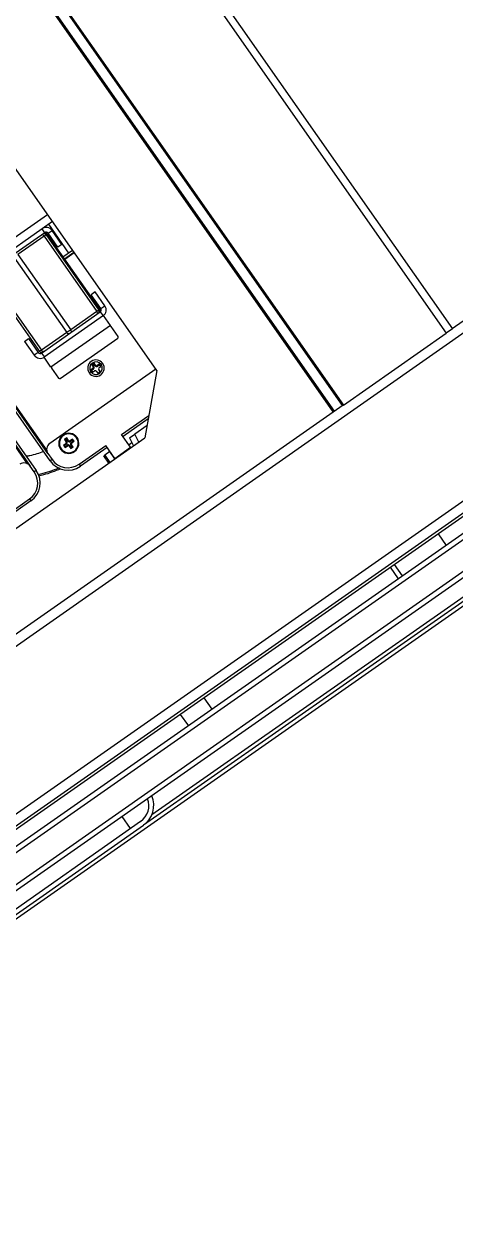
# Model space of a CAD drawing. Header units: millimetres. Extents: x 152904052 to 153933663, y 538271515 to 539240469.
# Drawn here: x 153465786.4 to 153465964.5, y 538578480.7 to 538578976.3 of the extents above; entities that cross this region are included whole.
import ezdxf

# ---------------------------------------------------------------- set-up
doc = ezdxf.new("R2010")
doc.units = ezdxf.units.MM
doc.layers.add('POWR', color=5, linetype='Continuous')

msp = doc.modelspace()

# ---------------------------------------------------------------- linework, layer by layer
at = {"layer": 'POWR', "color": 7}
for p, q in [((153465045.39, 538578202.63), (153467742.04, 538580090.84)), ((153465095.17, 538578168.15), (153467757.42, 538580032.27)), ((153465097.52, 538578164.79), (153467759.77, 538580028.91)), ((153465045.39, 538578202.63), (153466840.97, 538579459.91)), ((153465045.39, 538578202.63), (153466840.97, 538579459.91)), ((153465963.36, 538578850.4), (153466819.37, 538579449.79)), ((153465095.17, 538578168.15), (153466856.35, 538579401.34)), ((153465095.17, 538578168.15), (153466856.35, 538579401.34)), ((153465097.52, 538578164.79), (153466858.7, 538579397.98)), ((153465097.52, 538578164.79), (153466858.7, 538579397.98)), ((153465774.17, 538579115.18), (153465960.93, 538578848.46)), ((153465776.71, 538579116.95), (153465963.43, 538578850.3)), ((153465731.25, 538579085.12), (153465917.89, 538578818.57)), ((153465731.66, 538579085.41), (153465918.42, 538578818.69)), ((153465914.21, 538578815.99), (153465727.57, 538579082.54)), ((153465727.97, 538579082.83), (153465914.62, 538578816.28)), ((153466403.94, 538579078.09), (153465105.58, 538578168.97)), ((153465841.24, 538578833.02), (153465760.94, 538578947.7)), ((153465796.13, 538578897.44), (153465761.01, 538578872.85)), ((153465793.85, 538578891.64), (153465769.6, 538578874.66)), ((153465798.11, 538578894.62), (153465793.85, 538578891.64)), ((153465795, 538578890), (153465793.85, 538578891.64)), ((153465795.37, 538578890.16), (153465795.88, 538578889.44)), ((153465795.9, 538578889.41), (153465795.38, 538578890.16)), ((153465796.39, 538578889.75), (153465798.03, 538578890.9)), ((153465796.47, 538578893.47), (153465804.79, 538578881.59)), ((153465802.04, 538578885.17), (153465798.03, 538578890.9)), ((153465795, 538578890), (153465770.75, 538578873.02)), ((153465794.7, 538578888.57), (153465783.89, 538578881)), ((153465795.56, 538578889.17), (153465794.7, 538578888.57)), ((153465794.7, 538578888.57), (153465816.5, 538578857.44)), ((153465794.99, 538578889.99), (153465795.1, 538578889.84)), ((153465795.9, 538578889.41), (153465795.56, 538578889.17)), ((153465795.56, 538578889.17), (153465817.36, 538578858.04)), ((153465817.7, 538578858.28), (153465795.9, 538578889.41)), ((153465795.9, 538578889.41), (153465817.7, 538578858.28)), ((153465795.9, 538578889.41), (153465795.9, 538578889.41)), ((153465800.41, 538578884.02), (153465796.39, 538578889.75)), ((153465783.89, 538578881), (153465805.69, 538578849.87)), ((153465802.04, 538578885.17), (153465800.41, 538578884.02)), ((153465802.5, 538578879.99), (153465806.43, 538578882.74)), ((153465803.07, 538578879.17), (153465807, 538578881.92)), ((153465807.17, 538578881.68), (153465803.24, 538578878.92)), ((153465782.25, 538578879.85), (153465804.05, 538578848.72)), ((153465771, 538578871.97), (153465792.79, 538578840.84)), ((153465771.78, 538578872.52), (153465793.57, 538578841.39)), ((153465815.81, 538578865.51), (153465814.17, 538578864.36)), ((153465819.83, 538578859.77), (153465815.81, 538578865.51)), ((153465818.19, 538578858.62), (153465814.17, 538578864.36)), ((153465793.69, 538578840.25), (153465817.94, 538578857.23)), ((153465819.25, 538578855.71), (153465794.68, 538578838.5)), ((153465816.5, 538578857.44), (153465805.69, 538578849.87)), ((153465817.36, 538578858.04), (153465816.5, 538578857.44)), ((153465817.7, 538578858.28), (153465817.36, 538578858.04)), ((153465817.7, 538578858.28), (153465817.7, 538578858.28)), ((153465817.94, 538578857.23), (153465819.09, 538578855.59)), ((153465818.19, 538578858.62), (153465819.83, 538578859.77)), ((153465822.12, 538578851.61), (153465819.25, 538578855.71)), ((153465822.12, 538578851.61), (153465797.55, 538578834.4)), ((153465825.27, 538578847.11), (153465822.41, 538578851.2)), ((153465786.65, 538578845.09), (153465788.29, 538578846.23)), ((153465788.29, 538578846.23), (153465792.3, 538578840.5)), ((153465804.05, 538578848.72), (153465793.57, 538578841.39)), ((153465801.4, 538578829.78), (153465825.15, 538578846.41)), ((153465805.69, 538578849.87), (153465804.05, 538578848.72)), ((153465918.42, 538578818.69), (153465960.93, 538578848.46)), ((153465963.46, 538578850.23), (153465960.93, 538578848.46)), ((153465797.18, 538578795.7), (153465764.49, 538578842.39)), ((153465796.28, 538578798.73), (153465765.31, 538578842.96)), ((153465765.55, 538578843.13), (153465795.78, 538578799.97)), ((153465786.65, 538578845.09), (153465790.66, 538578839.35)), ((153465793.57, 538578841.39), (153465792.79, 538578840.84)), ((153465787.91, 538578794.46), (153465757.69, 538578837.63)), ((153465757.94, 538578837.8), (153465788.91, 538578793.56)), ((153465758.75, 538578838.37), (153465791.45, 538578791.68)), ((153465792.3, 538578840.5), (153465790.66, 538578839.35)), ((153465793.69, 538578840.25), (153465794.84, 538578838.62)), ((153465797.55, 538578834.4), (153465794.68, 538578838.5)), ((153465815.43, 538578836.06), (153465814.45, 538578835.37)), ((153465815.35, 538578835.63), (153465814.87, 538578835.3)), ((153465815.35, 538578835.63), (153465815.43, 538578836.06)), ((153465815.75, 538578835.07), (153465815.35, 538578835.63)), ((153465816, 538578835.24), (153465815.43, 538578836.06)), ((153465817.52, 538578835.69), (153465816.7, 538578835.12)), ((153465817.44, 538578835.27), (153465817.52, 538578835.69)), ((153465818.21, 538578834.71), (153465817.52, 538578835.69)), ((153465818.93, 538578835.95), (153465818.27, 538578835.49)), ((153465840.84, 538578833.59), (153465797.02, 538578802.91)), ((153465797.83, 538578834), (153465800.7, 538578829.9)), ((153465813.36, 538578832.05), (153465814.01, 538578832.51)), ((153465814.9, 538578833.86), (153465814.08, 538578833.28)), ((153465814.08, 538578833.28), (153465814.77, 538578832.3)), ((153465814.51, 538578833.21), (153465814.08, 538578833.28)), ((153465814.45, 538578835.37), (153465815.02, 538578834.55)), ((153465814.87, 538578835.3), (153465814.45, 538578835.37)), ((153465815.07, 538578833.61), (153465814.51, 538578833.21)), ((153465814.77, 538578832.3), (153465815.59, 538578832.88)), ((153465814.87, 538578835.3), (153465815.27, 538578834.73)), ((153465815.07, 538578833.61), (153465814.9, 538578833.86)), ((153465815.27, 538578834.73), (153465815.02, 538578834.55)), ((153465815.75, 538578835.07), (153465816, 538578835.24)), ((153465816.28, 538578832.75), (153465816.86, 538578831.93)), ((153465816.88, 538578834.87), (153465816.7, 538578835.12)), ((153465816.86, 538578831.93), (153465817.84, 538578832.62)), ((153465817.44, 538578835.27), (153465816.88, 538578834.87)), ((153465817.84, 538578832.62), (153465817.26, 538578833.44)), ((153465817.39, 538578834.14), (153465818.21, 538578834.71)), ((153465841.24, 538578833.02), (153465836.33, 538578805.16)), ((153465072.53, 538578226.64), (153465918.3, 538578818.86)), ((153465826.76, 538578806.64), (153465837.98, 538578814.49)), ((153465837.73, 538578813.1), (153465827.33, 538578805.82)), ((153465830.48, 538578801.31), (153465826.76, 538578806.64)), ((153465829.98, 538578805.23), (153465832.14, 538578806.75)), ((153465837.24, 538578810.32), (153465832.14, 538578806.75)), ((153465833.84, 538578803.42), (153465832.14, 538578806.75)), ((153465705.27, 538578713.39), (153465836.33, 538578805.16)), ((153465803.75, 538578802.8), (153465802.72, 538578802.08)), ((153465802.72, 538578802.08), (153465803.35, 538578801.18)), ((153465803.15, 538578802), (153465802.72, 538578802.08)), ((153465804.05, 538578805.15), (153465803.15, 538578804.52)), ((153465803.58, 538578804.44), (153465803.15, 538578804.52)), ((153465803.15, 538578804.52), (153465803.87, 538578803.49)), ((153465803.92, 538578802.54), (153465803.15, 538578802)), ((153465803.35, 538578801.18), (153465804.38, 538578801.89)), ((153465803.43, 538578801.61), (153465803.35, 538578801.18)), ((153465803.43, 538578801.61), (153465804.2, 538578802.15)), ((153465803.98, 538578804.72), (153465803.58, 538578804.44)), ((153465803.58, 538578804.44), (153465804.12, 538578803.67)), ((153465803.92, 538578802.54), (153465803.75, 538578802.8)), ((153465804.12, 538578803.67), (153465803.87, 538578803.49)), ((153465803.98, 538578804.72), (153465804.05, 538578805.15)), ((153465804.52, 538578803.95), (153465803.98, 538578804.72)), ((153465804.77, 538578804.12), (153465804.05, 538578805.15)), ((153465804.45, 538578803.84), (153465804.13, 538578803.64)), ((153465804.2, 538578802.15), (153465804.38, 538578801.89)), ((153465804.52, 538578803.95), (153465804.77, 538578804.12)), ((153465805.33, 538578801.95), (153465805.07, 538578801.77)), ((153465805.07, 538578801.77), (153465805.79, 538578800.75)), ((153465805.33, 538578801.95), (153465805.87, 538578801.18)), ((153465806.49, 538578804.72), (153465805.47, 538578804)), ((153465805.64, 538578803.75), (153465805.47, 538578804)), ((153465806.42, 538578804.29), (153465805.64, 538578803.75)), ((153465805.72, 538578802.23), (153465805.98, 538578802.4)), ((153465806.27, 538578801.45), (153465805.72, 538578802.23)), ((153465805.79, 538578800.75), (153465806.69, 538578801.38)), ((153465805.87, 538578801.18), (153465805.79, 538578800.75)), ((153465805.87, 538578801.18), (153465806.27, 538578801.45)), ((153465805.92, 538578803.35), (153465806.7, 538578803.89)), ((153465805.92, 538578803.35), (153465806.1, 538578803.1)), ((153465806.69, 538578801.38), (153465805.98, 538578802.4)), ((153465806.1, 538578803.1), (153465807.12, 538578803.82)), ((153465806.27, 538578801.45), (153465806.69, 538578801.38)), ((153465806.42, 538578804.29), (153465806.49, 538578804.72)), ((153465806.7, 538578803.89), (153465806.42, 538578804.29)), ((153465807.12, 538578803.82), (153465806.49, 538578804.72)), ((153465806.7, 538578803.89), (153465807.12, 538578803.82)), ((153465808.12, 538578805.18), (153465808.32, 538578805.33)), ((153465809.14, 538578794.3), (153465820.2, 538578802.05)), ((153465820.78, 538578801.23), (153465809.72, 538578793.49)), ((153465823.93, 538578796.72), (153465820.2, 538578802.05)), ((153465823.93, 538578796.72), (153465830.48, 538578801.31)), ((153465831.03, 538578803.16), (153465829.8, 538578802.3)), ((153465829.98, 538578805.23), (153465831.67, 538578801.9)), ((153465830.6, 538578801.15), (153465830.48, 538578801.31)), ((153465796.28, 538578798.73), (153465798, 538578796.27)), ((153465798, 538578796.27), (153465797.18, 538578795.7)), ((153465801.73, 538578800.71), (153465801.52, 538578800.57)), ((153465819.37, 538578797.8), (153465819.78, 538578798.09)), ((153465821.49, 538578794.77), (153465819.37, 538578797.8)), ((153465821.82, 538578799.52), (153465819.78, 538578798.09)), ((153465819.78, 538578798.09), (153465821.9, 538578795.06)), ((153465821.82, 538578799.52), (153465821.92, 538578799.59)), ((153465823.95, 538578796.49), (153465821.82, 538578799.52)), ((153465824.04, 538578796.56), (153465823.93, 538578796.72)), ((153465790.63, 538578791.11), (153465788.91, 538578793.56)), ((153465791.45, 538578791.68), (153465790.63, 538578791.11)), ((153465809.14, 538578794.3), (153465809.72, 538578793.49)), ((153465759.58, 538578759.6), (153465788.66, 538578779.97)), ((153465789.24, 538578779.15), (153465760.16, 538578758.78)), ((153465788.66, 538578779.97), (153465789.24, 538578779.15)), ((153465980.87, 538578772.21), (153465084.72, 538578144.72)), ((153465977.89, 538578772.68), (153465085.3, 538578147.68)), ((153465987.07, 538578763.36), (153465090.92, 538578135.87)), ((153465957.5, 538578765.49), (153465960.83, 538578760.74)), ((153465986.55, 538578760.44), (153465093.84, 538578135.35)), ((153465995.32, 538578756.81), (153465835.75, 538578645.08)), ((153465839.28, 538578649.5), (153465993.09, 538578757.2)), ((153465996.24, 538578755.5), (153465095.17, 538578124.57)), ((153465941.17, 538578746.97), (153465937.84, 538578751.72)), ((153465942.81, 538578748.12), (153465939.48, 538578752.87)), ((153465864.17, 538578693.06), (153465860.84, 538578697.81)), ((153465851.01, 538578690.92), (153465854.34, 538578686.17)), ((153465826.9, 538578648.65), (153465830.34, 538578643.73)), ((153465768.74, 538578600.6), (153465834.6, 538578646.72)), ((153465769.89, 538578598.96), (153465835.75, 538578645.08))]:
    msp.add_line(p, q, dxfattribs=at)
at = {"layer": 'POWR', "color": 7, "flags": 128}
for points in [[(153465794.7, 538578888.57), (153465794.58, 538578888.73), (153465794.45, 538578888.86), (153465794.32, 538578888.98), (153465794.18, 538578889.07), (153465794.05, 538578889.13), (153465793.93, 538578889.16), (153465793.83, 538578889.15), (153465793.74, 538578889.12)], [(153465816.68, 538578856.35), (153465816.75, 538578856.42), (153465816.79, 538578856.52), (153465816.8, 538578856.64), (153465816.79, 538578856.78), (153465816.75, 538578856.94), (153465816.69, 538578857.11), (153465816.6, 538578857.28), (153465816.5, 538578857.44)], [(153465805.05, 538578848.21), (153465804.96, 538578848.16), (153465804.84, 538578848.15), (153465804.72, 538578848.18), (153465804.58, 538578848.23), (153465804.44, 538578848.32), (153465804.3, 538578848.43), (153465804.17, 538578848.57), (153465804.05, 538578848.72)], [(153465805.87, 538578848.78), (153465805.93, 538578848.85), (153465805.97, 538578848.95), (153465805.99, 538578849.07), (153465805.98, 538578849.21), (153465805.94, 538578849.37), (153465805.88, 538578849.54), (153465805.79, 538578849.71), (153465805.69, 538578849.87)], [(153465794.57, 538578840.87), (153465794.48, 538578840.83), (153465794.37, 538578840.82), (153465794.24, 538578840.84), (153465794.1, 538578840.9), (153465793.96, 538578840.98), (153465793.82, 538578841.1), (153465793.69, 538578841.23), (153465793.57, 538578841.39)]]:
    msp.add_lwpolyline(points, dxfattribs=at)
at = {"layer": 'POWR', "color": 7}
for centre, radius, start, end in [((153465795.57, 538578889.18), 3, 35, 125), ((153465795.57, 538578889.18), 1, 35, 125), ((153465794.74, 538578888.6), 1, 34.9891, 124.9891), ((153465795.08, 538578888.84), 1, 35, 125), ((153465795.08, 538578888.83), 1, 34.9891, 124.9891), ((153465816.54, 538578857.47), 1, 305.0109, 35.0109), ((153465816.88, 538578857.71), 1, 305, 35), ((153465816.88, 538578857.71), 1, 305.0109, 35.0109), ((153465817.37, 538578858.05), 1, 305, 35), ((153465817.37, 538578858.05), 3, 305, 35), ((153465822, 538578850.92), 0.5, 35, 125), ((153465824.87, 538578846.82), 0.5, 305, 35), ((153465793.61, 538578841.42), 1, 215, 305), ((153465793.12, 538578841.07), 3, 215, 305), ((153465793.12, 538578841.07), 1, 215, 305), ((153465816.14, 538578834), 3.4, 35, 215), ((153465816.14, 538578834), 3.4, 215, 35), ((153465816.14, 538578834), 2.6, 35, 215), ((153465798.24, 538578834.28), 0.5, 125, 215), ((153465816.14, 538578834), 2.6, 215, 35), ((153465814.61, 538578834.27), 0.5, 305, 35), ((153465814.61, 538578834.27), 0.807, 305, 35), ((153465815.87, 538578832.47), 0.5, 35, 125), ((153465816.41, 538578835.53), 0.807, 215, 305), ((153465816.41, 538578835.53), 0.5, 215, 305), ((153465817.67, 538578833.73), 0.5, 125, 215), ((153465801.11, 538578830.19), 0.5, 215, 305), ((153465804.92, 538578802.95), 4.15, 35, 215), ((153465804.92, 538578802.95), 3.9, 35, 215), ((153465798.74, 538578800.45), 3, 125, 215), ((153465804.92, 538578802.95), 4.15, 215, 35), ((153465804.92, 538578802.95), 3.9, 215, 35), ((153465803.46, 538578803.21), 0.5, 305, 35), ((153465803.46, 538578803.21), 0.807, 305, 35), ((153465804.67, 538578801.48), 0.807, 35, 125), ((153465804.67, 538578801.48), 0.5, 35, 125), ((153465805.18, 538578804.41), 0.807, 215, 305), ((153465805.18, 538578804.41), 0.5, 215, 305), ((153465806.39, 538578802.69), 0.807, 125, 215), ((153465806.39, 538578802.69), 0.5, 125, 215), ((153465804.55, 538578800.86), 8, 215, 305), ((153465786.45, 538578791.84), 3, 35, 125), ((153465784.08, 538578786.52), 8, 305, 35), ((153465784.08, 538578786.52), 9, 305, 35), ((153465804.55, 538578800.86), 9, 215, 305), ((153465830.01, 538578653.27), 10, 305, 23.463), ((153465830.01, 538578653.27), 8, 305, 20.5225)]:
    msp.add_arc(centre, radius, start, end, dxfattribs=at)
for points, knots in [([(153465794.48, 538578799.55), (153465792.61, 538578798.87), (153465790.27, 538578798.02), (153465787.81, 538578797.66), (153465787.32, 538578797.58)], [0, 0, 0, 0, 0.799053, 1, 1, 1, 1]), ([(153465800.9, 538578792.81), (153465800.54, 538578792.65), (153465797.77, 538578791.36), (153465794.79, 538578790.62), (153465792.2, 538578789.97)], [0, 0, 0, 0, 0.129235, 1, 1, 1, 1]), ([(153465792.39, 538578789.53), (153465793.11, 538578789.69), (153465796.27, 538578790.36), (153465799.28, 538578791.59), (153465801.6, 538578792.54)], [0, 0, 0, 0, 0.227864, 1, 1, 1, 1])]:
    msp.add_open_spline(points, degree=3, knots=knots, dxfattribs=at)

doc.saveas('drawing.dxf')
